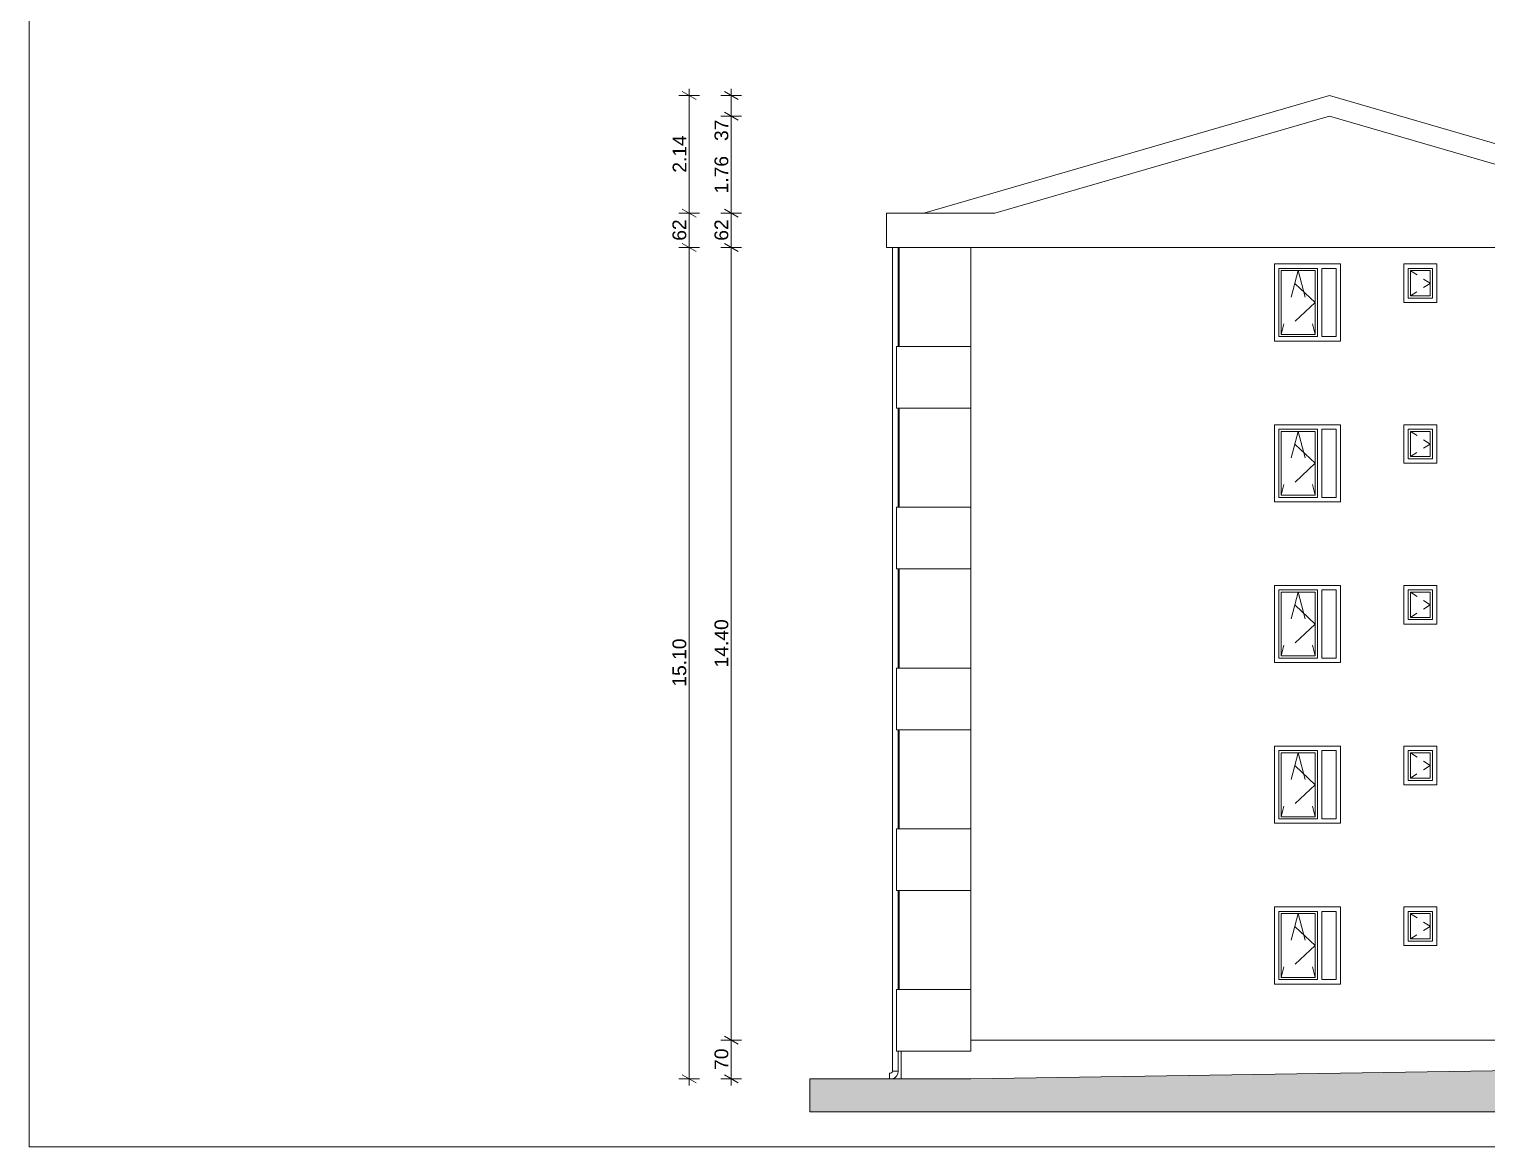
# Model space of a CAD drawing. Header units: feet. Extents: x 2573764 to 2624673, y -122443 to -81443.
# Drawn here: x 2573764 to 2600251, y -122443 to -102139 of the extents above; entities that cross this region are included whole.
import ezdxf

# ---------------------------------------------------------------- set-up
doc = ezdxf.new("R2010")
doc.units = ezdxf.units.FT
doc.header["$MEASUREMENT"] = 0
doc.linetypes.add('Dashed', pattern=[282.222223, 141.111112, -141.111112])
doc.linetypes.add('thk_line_type', pattern=[1000, 500, -500])
for name, color, linetype, lineweight in [('2D Drafting - General_Pen_No__1', 7, 'Continuous', 5), ('Dimensioning - General_Pen_No__1', 7, 'Continuous', 5), ('Exterior walls_Pen_No__20', 1, 'Continuous', 5), ('Lines_Pen_No__20', 1, 'Continuous', 5), ('Shell - Roof_Pen_No__1', 7, 'Continuous', 5), ('Shell - Roof_Pen_No__20', 1, 'Continuous', 5), ('Shell - Roof_Pen_No__21', 7, 'Continuous', 5)]:
    doc.layers.add(name, color=color, linetype=linetype, lineweight=lineweight)
doc.layers.add('2D Drafting - General_Pen_No__61', color=7, linetype='Continuous', lineweight=5, true_color=0x6a6a6a)
doc.layers.add('Dimensioning - General', color=7, linetype='Continuous')
doc.styles.add('GENERATED_STYLE_1', font='arial.ttf')
doc.dimstyles.new('GENERATED_STYLE__1', dxfattribs={"dimtxt": 250, "dimasz": 190, "dimexe": 0.18, "dimexo": 3, "dimgap": 0.09, "dimtad": 1, "dimlfac": 0.001, "dimzin": 0, "dimdsep": 46, "dimtxsty": 'GENERATED_STYLE_1', "dimblk": 'ARROWHEAD_2', "dimblk1": 'ARROWHEAD_2', "dimblk2": 'ARROWHEAD_2', "dimcen": 0.09, "dimclrd": 7, "dimclre": 7, "dimclrt": 7, "dimadec": 0, "dimazin": 0, "dimtfac": 1, "dimtdec": 4, "dimtmove": 0, "dimatfit": 3, "dimfxl": 1, "dimtolj": 1, "dimtzin": 0, "dimarcsym": 0})

# ---------------------------------------------------------------- blocks, each defined once
blk = doc.blocks.new('*D5', base_point=(2247654, -76425))
at = {"layer": 'Dimensioning - General_Pen_No__1', "color": 7, "linetype": 'Continuous', "lineweight": 5, "transparency": 16777216}
for p, q in [((2586709, -120505), (2586334, -120505)), ((2586396, -120433), (2586646, -120578)), ((2586521, -121205), (2586521, -120505)), ((2586709, -121205), (2586334, -121205)), ((2586396, -121133), (2586646, -121278)), ((2586521, -121328), (2586521, -121205))]:
    blk.add_line(p, q, dxfattribs=at)
at = {"layer": 'Dimensioning - General_Pen_No__1', "color": 7, "lineweight": 5, "transparency": 16777216, "insert": (2586471, -121045), "char_height": 250, "attachment_point": 7, "rotation": 90, "style": 'GENERATED_STYLE_1'}
blk.add_mtext('\\A1;70', dxfattribs=at)
blk = doc.blocks.new('ARROWHEAD_2')
at = {"color": 0, "linetype": 'Continuous', "lineweight": 0}
for p, q in [((0, 0), (-1, 0)), ((-0.38, -0.66), (0.38, 0.66))]:
    blk.add_line(p, q, dxfattribs=at)
blk = doc.blocks.new('*D7', base_point=(2247654, -76425))
at = {"layer": 'Dimensioning - General_Pen_No__1', "color": 7, "linetype": 'Continuous', "lineweight": 5, "transparency": 16777216}
for p, q in [((2586709, -106105), (2586334, -106105)), ((2586396, -106033), (2586646, -106178)), ((2586521, -120505), (2586521, -106105)), ((2586709, -120505), (2586334, -120505)), ((2586396, -120433), (2586646, -120578))]:
    blk.add_line(p, q, dxfattribs=at)
at = {"layer": 'Dimensioning - General_Pen_No__1', "color": 7, "lineweight": 5, "transparency": 16777216, "insert": (2586471, -113733), "char_height": 250, "attachment_point": 7, "rotation": 90, "style": 'GENERATED_STYLE_1'}
blk.add_mtext('\\A1;14.40', dxfattribs=at)
blk = doc.blocks.new('*D8', base_point=(2247654, -76425))
at = {"layer": 'Dimensioning - General_Pen_No__1', "color": 7, "linetype": 'Continuous', "lineweight": 5, "transparency": 16777216}
for p, q in [((2586396, -105410), (2586646, -105554)), ((2586709, -105482), (2586334, -105482)), ((2586521, -106105), (2586521, -105482)), ((2586709, -106105), (2586334, -106105)), ((2586396, -106033), (2586646, -106178))]:
    blk.add_line(p, q, dxfattribs=at)
at = {"layer": 'Dimensioning - General_Pen_No__1', "color": 7, "lineweight": 5, "transparency": 16777216, "insert": (2586471, -105983), "char_height": 250, "attachment_point": 7, "rotation": 90, "style": 'GENERATED_STYLE_1'}
blk.add_mtext('\\A1;62', dxfattribs=at)
blk = doc.blocks.new('*D9', base_point=(2247654, -76425))
at = {"layer": 'Dimensioning - General_Pen_No__1', "color": 7, "linetype": 'Continuous', "lineweight": 5, "transparency": 16777216}
for p, q in [((2586709, -103719), (2586334, -103719)), ((2586396, -103647), (2586646, -103792)), ((2586521, -105482), (2586521, -103719)), ((2586396, -105410), (2586646, -105554)), ((2586709, -105482), (2586334, -105482))]:
    blk.add_line(p, q, dxfattribs=at)
at = {"layer": 'Dimensioning - General_Pen_No__1', "color": 7, "lineweight": 5, "transparency": 16777216, "char_height": 250, "attachment_point": 7, "rotation": 90, "style": 'GENERATED_STYLE_1'}
for s, insert in [('\\A1;37', (2586471, -104171)), ('\\A1;1.76', (2586471, -105123))]:
    blk.add_mtext(s, dxfattribs=dict(at, insert=insert))
blk = doc.blocks.new('*D10', base_point=(2247654, -76425))
at = {"layer": 'Dimensioning - General_Pen_No__1', "color": 7, "linetype": 'Continuous', "lineweight": 5, "transparency": 16777216}
for p, q in [((2586646, -103419), (2586396, -103274)), ((2586521, -103346), (2586521, -103224)), ((2586709, -103346), (2586334, -103346)), ((2586521, -103719), (2586521, -103346)), ((2586709, -103719), (2586334, -103719)), ((2586396, -103647), (2586646, -103792))]:
    blk.add_line(p, q, dxfattribs=at)
blk = doc.blocks.new('*D11', base_point=(2247654, -76425))
at = {"layer": 'Dimensioning - General_Pen_No__1', "color": 7, "linetype": 'Continuous', "lineweight": 5, "transparency": 16777216}
for p, q in [((2585944, -106105), (2585569, -106105)), ((2585632, -106033), (2585882, -106178)), ((2585757, -121205), (2585757, -106105)), ((2585944, -121205), (2585569, -121205)), ((2585632, -121133), (2585882, -121278)), ((2585757, -121328), (2585757, -121205))]:
    blk.add_line(p, q, dxfattribs=at)
at = {"layer": 'Dimensioning - General_Pen_No__1', "color": 7, "lineweight": 5, "transparency": 16777216, "insert": (2585707, -114083), "char_height": 250, "attachment_point": 7, "rotation": 90, "style": 'GENERATED_STYLE_1'}
blk.add_mtext('\\A1;15.10', dxfattribs=at)
blk = doc.blocks.new('*D12', base_point=(2247654, -76425))
at = {"layer": 'Dimensioning - General_Pen_No__1', "color": 7, "linetype": 'Continuous', "lineweight": 5, "transparency": 16777216}
for p, q in [((2585632, -105410), (2585882, -105554)), ((2585944, -105482), (2585569, -105482)), ((2585757, -106105), (2585757, -105482)), ((2585944, -106105), (2585569, -106105)), ((2585632, -106033), (2585882, -106178))]:
    blk.add_line(p, q, dxfattribs=at)
at = {"layer": 'Dimensioning - General_Pen_No__1', "color": 7, "lineweight": 5, "transparency": 16777216, "insert": (2585707, -105983), "char_height": 250, "attachment_point": 7, "rotation": 90, "style": 'GENERATED_STYLE_1'}
blk.add_mtext('\\A1;62', dxfattribs=at)
blk = doc.blocks.new('*D13', base_point=(2247654, -76425))
at = {"layer": 'Dimensioning - General_Pen_No__1', "color": 7, "linetype": 'Continuous', "lineweight": 5, "transparency": 16777216}
for p, q in [((2585882, -103419), (2585632, -103274)), ((2585757, -103346), (2585757, -103224)), ((2585944, -103346), (2585569, -103346)), ((2585757, -105482), (2585757, -103346)), ((2585632, -105410), (2585882, -105554)), ((2585944, -105482), (2585569, -105482))]:
    blk.add_line(p, q, dxfattribs=at)
at = {"layer": 'Dimensioning - General_Pen_No__1', "color": 7, "lineweight": 5, "transparency": 16777216, "insert": (2585707, -104747), "char_height": 250, "attachment_point": 7, "rotation": 90, "style": 'GENERATED_STYLE_1'}
blk.add_mtext('\\A1;2.14', dxfattribs=at)
blk = doc.blocks.new('*D19', base_point=(2247654, -76425))
at = {"layer": 'Dimensioning - General_Pen_No__1', "color": 7, "linetype": 'Continuous', "lineweight": 5, "transparency": 16777216}
for p, q in [((2608057, -103719), (2607682, -103719)), ((2607744, -103647), (2607994, -103792)), ((2607869, -105485), (2607869, -103719)), ((2607744, -105413), (2607994, -105558)), ((2608057, -105485), (2607682, -105485))]:
    blk.add_line(p, q, dxfattribs=at)
at = {"layer": 'Dimensioning - General_Pen_No__1', "color": 7, "lineweight": 5, "transparency": 16777216, "char_height": 250, "attachment_point": 7, "rotation": 90, "style": 'GENERATED_STYLE_1'}
for s, insert in [('\\A1;37', (2607819, -104171)), ('\\A1;1.77', (2607819, -105125))]:
    blk.add_mtext(s, dxfattribs=dict(at, insert=insert))
blk = doc.blocks.new('*D20', base_point=(2247654, -76425))
at = {"layer": 'Dimensioning - General_Pen_No__1', "color": 7, "linetype": 'Continuous', "lineweight": 5, "transparency": 16777216}
for p, q in [((2607994, -103419), (2607744, -103274)), ((2607869, -103346), (2607869, -103224)), ((2608057, -103346), (2607682, -103346)), ((2607869, -103719), (2607869, -103346)), ((2608057, -103719), (2607682, -103719)), ((2607744, -103647), (2607994, -103792))]:
    blk.add_line(p, q, dxfattribs=at)
blk = doc.blocks.new('*D24', base_point=(2247654, -76425))
at = {"layer": 'Dimensioning - General_Pen_No__1', "color": 7, "linetype": 'Continuous', "lineweight": 5, "transparency": 16777216}
for p, q in [((2608612, -103419), (2608362, -103274)), ((2608487, -103346), (2608487, -103224)), ((2608675, -103346), (2608300, -103346)), ((2608487, -105485), (2608487, -103346)), ((2608362, -105413), (2608612, -105558)), ((2608675, -105485), (2608300, -105485))]:
    blk.add_line(p, q, dxfattribs=at)
at = {"layer": 'Dimensioning - General_Pen_No__1', "color": 7, "lineweight": 5, "transparency": 16777216, "insert": (2608437, -104748), "char_height": 250, "attachment_point": 7, "rotation": 90, "style": 'GENERATED_STYLE_1'}
blk.add_mtext('\\A1;2.14', dxfattribs=at)

msp = doc.modelspace()

# ---------------------------------------------------------------- hatches: boundary and pattern name
at = {"layer": '2D Drafting - General_Pen_No__61', "linetype": 'Continuous', "lineweight": 5, "true_color": 0x6a6a6a}
msp.add_hatch(color=251, dxfattribs=at).paths.add_polyline_path([(2608311.952, -121005.353), (2608311.952, -121805.353), (2587951.952, -121805.353), (2587951.952, -121205.353), (2590871.952, -121205.353), (2603911.952, -121005.353)])

# ---------------------------------------------------------------- linework, layer by layer
at = {"layer": '2D Drafting - General_Pen_No__1', "color": 7, "linetype": 'Continuous', "lineweight": 5, "flags": 128}
msp.add_lwpolyline([(2608311.952, -121005.353), (2608311.952, -121805.353), (2587951.952, -121805.353), (2587951.952, -121205.353), (2590871.952, -121205.353), (2603911.952, -121005.353)], close=True, dxfattribs=at)
at = {"layer": 'Exterior walls_Pen_No__20', "color": 1, "linetype": 'Continuous', "lineweight": 5}
for points in [[(2596391.952, -107805.353), (2597591.952, -107805.353), (2597591.952, -106405.353), (2596391.952, -106405.353)], [(2596391.952, -110725.353), (2597591.952, -110725.353), (2597591.952, -109325.353), (2596391.952, -109325.353)], [(2596391.952, -113645.353), (2597591.952, -113645.353), (2597591.952, -112245.353), (2596391.952, -112245.353)], [(2596391.952, -116565.353), (2597591.952, -116565.353), (2597591.952, -115165.353), (2596391.952, -115165.353)], [(2596391.952, -119485.353), (2597591.952, -119485.353), (2597591.952, -118085.353), (2596391.952, -118085.353)]]:
    msp.add_lwpolyline(points, close=True, dxfattribs=at)
for points in [[(2597172.339, -106485.353), (2596471.952, -106485.353), (2596471.952, -107725.353), (2597172.339, -107725.353)], [(2597132.339, -106525.353), (2596511.952, -106525.353), (2596511.952, -107320.841)], [(2597132.339, -107685.353), (2597132.339, -106525.353)], [(2597172.339, -107725.353), (2597172.339, -106485.353)], [(2597252.339, -107725.353), (2597511.952, -107725.353), (2597511.952, -106485.353), (2597252.339, -106485.353)], [(2597252.339, -107725.353), (2597252.339, -106485.353)], [(2596511.952, -107320.841), (2596511.952, -107685.353), (2597132.339, -107685.353)], [(2597172.339, -109405.353), (2596471.952, -109405.353), (2596471.952, -110645.353), (2597172.339, -110645.353)], [(2597132.339, -109445.353), (2596511.952, -109445.353), (2596511.952, -110240.841)], [(2597132.339, -110605.353), (2597132.339, -109445.353)], [(2597172.339, -110645.353), (2597172.339, -109405.353)], [(2597252.339, -110645.353), (2597511.952, -110645.353), (2597511.952, -109405.353), (2597252.339, -109405.353)], [(2597252.339, -110645.353), (2597252.339, -109405.353)], [(2596511.952, -110240.841), (2596511.952, -110605.353), (2597132.339, -110605.353)], [(2597172.339, -112325.353), (2596471.952, -112325.353), (2596471.952, -113565.353), (2597172.339, -113565.353)], [(2597132.339, -112365.353), (2596511.952, -112365.353), (2596511.952, -113160.841)], [(2597132.339, -113525.353), (2597132.339, -112365.353)], [(2597172.339, -113565.353), (2597172.339, -112325.353)], [(2597252.339, -113565.353), (2597511.952, -113565.353), (2597511.952, -112325.353), (2597252.339, -112325.353)], [(2597252.339, -113565.353), (2597252.339, -112325.353)], [(2596511.952, -113160.841), (2596511.952, -113525.353), (2597132.339, -113525.353)], [(2597172.339, -115245.353), (2596471.952, -115245.353), (2596471.952, -116485.353), (2597172.339, -116485.353)], [(2597132.339, -115285.353), (2596511.952, -115285.353), (2596511.952, -116080.841)], [(2597132.339, -116445.353), (2597132.339, -115285.353)], [(2597172.339, -116485.353), (2597172.339, -115245.353)], [(2597252.339, -116485.353), (2597511.952, -116485.353), (2597511.952, -115245.353), (2597252.339, -115245.353)], [(2597252.339, -116485.353), (2597252.339, -115245.353)], [(2596511.952, -116080.841), (2596511.952, -116445.353), (2597132.339, -116445.353)], [(2597172.339, -118165.353), (2596471.952, -118165.353), (2596471.952, -119405.353), (2597172.339, -119405.353)], [(2597132.339, -118205.353), (2596511.952, -118205.353), (2596511.952, -119000.841)], [(2597132.339, -119365.353), (2597132.339, -118205.353)], [(2597172.339, -119405.353), (2597172.339, -118165.353)], [(2597252.339, -119405.353), (2597511.952, -119405.353), (2597511.952, -118165.353), (2597252.339, -118165.353)], [(2597252.339, -119405.353), (2597252.339, -118165.353)], [(2596511.952, -119000.841), (2596511.952, -119365.353), (2597132.339, -119365.353)]]:
    msp.add_lwpolyline(points, dxfattribs=at)
at = {"layer": 'Lines_Pen_No__20', "color": 1, "linetype": 'thk_line_type', "lineweight": 5}
for p, q in [((2597132.339, -107105.353), (2596511.952, -106525.353)), ((2596822.146, -106525.353), (2596511.952, -107685.353)), ((2596822.146, -106525.353), (2597132.339, -107685.353)), ((2597132.339, -107105.353), (2596511.952, -107685.353)), ((2597132.339, -110025.353), (2596511.952, -109445.353)), ((2596822.146, -109445.353), (2596511.952, -110605.353)), ((2596822.146, -109445.353), (2597132.339, -110605.353)), ((2597132.339, -110025.353), (2596511.952, -110605.353)), ((2597132.339, -112945.353), (2596511.952, -112365.353)), ((2596822.146, -112365.353), (2596511.952, -113525.353)), ((2596822.146, -112365.353), (2597132.339, -113525.353)), ((2597132.339, -112945.353), (2596511.952, -113525.353)), ((2597132.339, -115865.353), (2596511.952, -115285.353)), ((2596822.146, -115285.353), (2596511.952, -116445.353)), ((2596822.146, -115285.353), (2597132.339, -116445.353)), ((2597132.339, -115865.353), (2596511.952, -116445.353)), ((2597132.339, -118785.353), (2596511.952, -118205.353)), ((2596822.146, -118205.353), (2596511.952, -119365.353)), ((2596822.146, -118205.353), (2597132.339, -119365.353)), ((2597132.339, -118785.353), (2596511.952, -119365.353))]:
    msp.add_line(p, q, dxfattribs=at)
at = {"layer": 'Shell - Roof_Pen_No__1', "color": 7, "linetype": 'Continuous', "lineweight": 5}
for points in [[(2589341.952, -105481.828), (2589341.952, -106105.353), (2605561.952, -106105.353), (2605561.952, -105485.353), (2604774.663, -105485.353), (2597391.952, -103346.331), (2590021.409, -105481.828)], [(2589571.952, -106105.353), (2589571.952, -107905.353), (2589521.952, -107905.353), (2589521.952, -109025.353), (2589571.952, -109025.353), (2589571.952, -110825.353), (2589521.952, -110825.353), (2589521.952, -111945.353), (2589571.952, -111945.353), (2589571.952, -113745.353), (2589521.952, -113745.353), (2589521.952, -114865.353), (2589571.952, -114865.353), (2589571.952, -116665.353), (2589521.952, -116665.353), (2589521.952, -117785.353), (2589571.952, -117785.353), (2589571.952, -119585.353), (2589521.952, -119585.353), (2589521.952, -120705.353), (2590871.952, -120705.353), (2590871.952, -106105.353)], [(2596391.952, -106405.353), (2597591.952, -106405.353), (2597591.952, -107805.353), (2596391.952, -107805.353)], [(2598741.952, -106405.353), (2599341.952, -106405.353), (2599341.952, -107105.353), (2598741.952, -107105.353)], [(2596391.952, -109325.353), (2597591.952, -109325.353), (2597591.952, -110725.353), (2596391.952, -110725.353)], [(2598741.952, -109325.353), (2599341.952, -109325.353), (2599341.952, -110025.353), (2598741.952, -110025.353)], [(2596391.952, -112245.353), (2597591.952, -112245.353), (2597591.952, -113645.353), (2596391.952, -113645.353)], [(2598741.952, -112245.353), (2599341.952, -112245.353), (2599341.952, -112945.353), (2598741.952, -112945.353)], [(2596391.952, -115165.353), (2597591.952, -115165.353), (2597591.952, -116565.353), (2596391.952, -116565.353)], [(2598741.952, -115165.353), (2599341.952, -115165.353), (2599341.952, -115865.353), (2598741.952, -115865.353)], [(2596391.952, -118085.353), (2597591.952, -118085.353), (2597591.952, -119485.353), (2596391.952, -119485.353)], [(2598741.952, -118085.353), (2599341.952, -118085.353), (2599341.952, -118785.353), (2598741.952, -118785.353)]]:
    msp.add_lwpolyline(points, close=True, dxfattribs=at)
for points in [[(2590021.409, -105481.828), (2591309.241, -105481.828), (2597391.952, -103719.46)], [(2604762.495, -105485.353), (2603486.832, -105485.353), (2597391.952, -103719.46)], [(2589551.952, -107905.353), (2589551.952, -106105.353), (2589451.952, -106105.353), (2589451.952, -121070.028), (2589551.952, -121070.028), (2589551.952, -120705.353)], [(2603911.952, -120705.353), (2603911.952, -106105.353), (2590871.952, -106105.353), (2590871.952, -120219.707), (2590871.952, -120705.353)], [(2589571.952, -107905.353), (2590871.952, -107905.353)], [(2589551.952, -110825.353), (2589551.952, -109025.353)], [(2589571.952, -109025.353), (2590871.952, -109025.353)], [(2589571.952, -110825.353), (2590871.952, -110825.353)], [(2589551.952, -113745.353), (2589551.952, -111945.353)], [(2589571.952, -111945.353), (2590871.952, -111945.353)], [(2589571.952, -113745.353), (2590871.952, -113745.353)], [(2589551.952, -116665.353), (2589551.952, -114865.353)], [(2589571.952, -114865.353), (2590871.952, -114865.353)], [(2589571.952, -116665.353), (2590871.952, -116665.353)], [(2589551.952, -119585.353), (2589551.952, -117785.353)], [(2589571.952, -117785.353), (2590871.952, -117785.353)], [(2589571.952, -119585.353), (2590871.952, -119585.353)], [(2603911.952, -120505.353), (2590871.952, -120505.353)], [(2589571.952, -120705.353), (2589521.952, -120705.353)], [(2589571.952, -120705.353), (2590871.952, -120705.353)], [(2603911.952, -121005.353), (2590871.952, -121205.353), (2589611.952, -121205.353), (2589611.952, -120705.353)]]:
    msp.add_lwpolyline(points, dxfattribs=at)
for points in [[(2589551.952, -121070.028, -0.367743804), (2589451.952, -121205.353), (2589398.458, -121205.353)], [(2589398.458, -121205.353), (2589398.458, -121105.353, 0.391892736), (2589451.952, -121070.028)]]:
    msp.add_lwpolyline(points, format="xyb", dxfattribs=at)
at = {"layer": 'Shell - Roof_Pen_No__20', "color": 1, "linetype": 'Continuous', "lineweight": 5}
for points in [[(2598741.952, -106405.353), (2599341.952, -106405.353), (2599341.952, -107105.353), (2598741.952, -107105.353)], [(2598821.952, -106485.353), (2599261.952, -106485.353), (2599261.952, -107025.353), (2598821.952, -107025.353)], [(2598861.952, -106525.353), (2599221.952, -106525.353), (2599221.952, -106985.353), (2598861.952, -106985.353)], [(2598741.952, -109325.353), (2599341.952, -109325.353), (2599341.952, -110025.353), (2598741.952, -110025.353)], [(2598821.952, -109405.353), (2599261.952, -109405.353), (2599261.952, -109945.353), (2598821.952, -109945.353)], [(2598861.952, -109445.353), (2599221.952, -109445.353), (2599221.952, -109905.353), (2598861.952, -109905.353)], [(2598741.952, -112245.353), (2599341.952, -112245.353), (2599341.952, -112945.353), (2598741.952, -112945.353)], [(2598821.952, -112325.353), (2599261.952, -112325.353), (2599261.952, -112865.353), (2598821.952, -112865.353)], [(2598861.952, -112365.353), (2599221.952, -112365.353), (2599221.952, -112825.353), (2598861.952, -112825.353)], [(2598741.952, -115165.353), (2599341.952, -115165.353), (2599341.952, -115865.353), (2598741.952, -115865.353)], [(2598821.952, -115245.353), (2599261.952, -115245.353), (2599261.952, -115785.353), (2598821.952, -115785.353)], [(2598861.952, -115285.353), (2599221.952, -115285.353), (2599221.952, -115745.353), (2598861.952, -115745.353)], [(2598741.952, -118085.353), (2599341.952, -118085.353), (2599341.952, -118785.353), (2598741.952, -118785.353)], [(2598821.952, -118165.353), (2599261.952, -118165.353), (2599261.952, -118705.353), (2598821.952, -118705.353)], [(2598861.952, -118205.353), (2599221.952, -118205.353), (2599221.952, -118665.353), (2598861.952, -118665.353)]]:
    msp.add_lwpolyline(points, close=True, dxfattribs=at)
at = {"layer": 'Shell - Roof_Pen_No__20', "color": 1, "linetype": 'Dashed', "lineweight": 5}
for points in [[(2598861.952, -106985.353), (2599221.952, -106755.353), (2598861.952, -106525.353)], [(2598861.952, -109905.353), (2599221.952, -109675.353), (2598861.952, -109445.353)], [(2598861.952, -112825.353), (2599221.952, -112595.353), (2598861.952, -112365.353)], [(2598861.952, -115745.353), (2599221.952, -115515.353), (2598861.952, -115285.353)], [(2598861.952, -118665.353), (2599221.952, -118435.353), (2598861.952, -118205.353)]]:
    msp.add_lwpolyline(points, dxfattribs=at)
at = {"layer": 'Shell - Roof_Pen_No__21', "color": 7, "linetype": 'Continuous', "lineweight": 5}
for q in [(2573763.935, -81442.756), (2624673.367, -122442.756)]:
    msp.add_line((2573763.935, -122442.756), q, dxfattribs=at)

# ---------------------------------------------------------------- dimensions: what is measured, and where the dimension line sits
at = {"layer": 'Dimensioning - General', "color": 7, "linetype": 'Continuous', "lineweight": 5}
for base, p1, p2, picture, middle in [((2585756.962, -103346.331), (2589341.952, -105481.828), (2597391.952, -103346.331), '*D13', (2585581.962, -104421.946)), ((2586521.178, -103346.331), (2597391.952, -103719.46), (2597391.952, -103346.331), '*D10', (2586346.178, -103980.551)), ((2607869.04, -103346.331), (2597391.952, -103719.46), (2597391.952, -103346.331), '*D20', (2607694.04, -103980.551)), ((2608487.136, -103346.331), (2605561.952, -105485.353), (2597391.952, -103346.331), '*D24', (2608312.136, -104423.709)), ((2586521.178, -103719.46), (2589341.952, -105481.828), (2597391.952, -103719.46), '*D9', (2586346.178, -104798.225)), ((2607869.04, -103719.46), (2605561.952, -105485.353), (2597391.952, -103719.46), '*D19', (2607694.04, -104799.988)), ((2585756.962, -105481.828), (2589571.952, -106105.353), (2589341.952, -105481.828), '*D12', (2585581.962, -105792.717)), ((2586521.178, -105481.828), (2589571.952, -106105.353), (2589341.952, -105481.828), '*D8', (2586346.178, -105792.717)), ((2585756.962, -106105.353), (2589611.952, -121205.353), (2589571.952, -106105.353), '*D11', (2585581.962, -113662.781)), ((2586521.178, -106105.353), (2590871.952, -120505.353), (2589571.952, -106105.353), '*D7', (2586346.178, -113312.781)), ((2586521.178, -120505.353), (2589611.952, -121205.353), (2590871.952, -120505.353), '*D5', (2586346.178, -120854.48))]:
    dim = msp.add_linear_dim(base=base, p1=p1, p2=p2, angle=90, dimstyle='GENERATED_STYLE__1', dxfattribs=at)
    dim.commit()
    dim.dimension.update_dxf_attribs({"geometry": picture, "text_midpoint": middle, "dimtype": 160, "text_rotation": 90})

doc.saveas('drawing.dxf')
